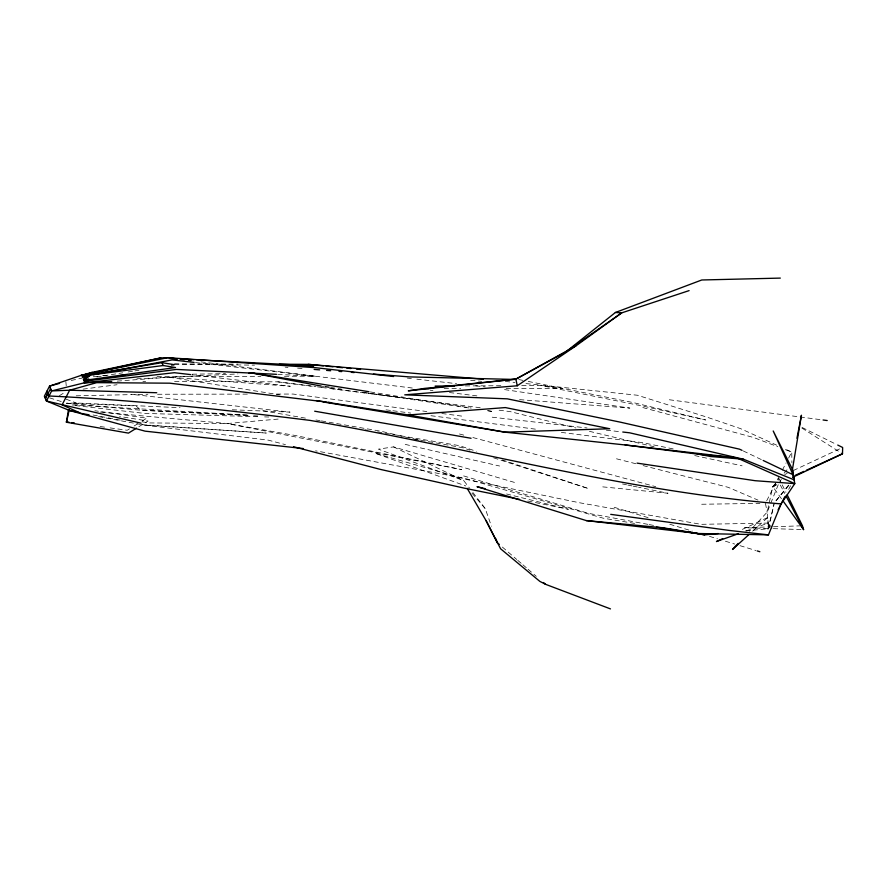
<?xml version="1.0" encoding="UTF-8"?>
<svg xmlns="http://www.w3.org/2000/svg" width="887" height="887" viewBox="0 0 887 887"><rect width="100%" height="100%" fill="white"/><g stroke="black" fill="none" stroke-linecap="round" stroke-linejoin="round"><path stroke-width="0.67" stroke-dasharray="4.43 3.33" d="M775.881 484.69L772.721 486.686L767.255 512.032L749.415 531.258M745.424 530.936L768.541 528.707L774.018 504.149L767.931 529.273L768.541 528.707L767.177 512.198L770.271 504.503M770.792 503.217L778.531 483.98M766.678 500.833L776.679 481.12M777.3 479.889L778.553 477.428L778.941 481.342L778.675 478.747M770.337 525.171L768.541 528.719L767.754 517.509L741.465 529.816M782.323 470.188L786.082 462.936M788.598 458.102L791.736 452.06L784.241 448.634M788.676 489.358L790.572 485.721M779.828 481.541L781.347 479.335M776.036 500.7L789.031 484.513M776.07 500.745L789.308 484.934M781.458 498.738L772.765 486.608L777.079 481.541M784.119 473.181L788.41 468.159M752.653 531.202L767.754 517.509M772.765 486.608L775.914 484.624M129.502 428.842L127.207 430.262L106.895 427.467M134.114 425.993L137.563 423.864M142.175 421.015L146.776 418.165L94.887 410.736M138.827 426.714L148.04 421.026L119.623 416.447M59.374 395.691L64.629 392.509M772.721 486.686L777.711 484.335M784.718 474.545L787.179 473.392M793.344 470.52L842.65 447.48M746.2 530.936L768.209 523.086L700.974 524.328L578.878 502.641L465.985 479.357L374.813 453.135L465.786 485.965M71.259 380.456L82.07 378.084M96.883 376.897L102.315 376.044M103.668 375.822L122.672 372.817M128.105 371.963L133.527 371.099M134.891 370.888L138.96 370.245M514.438 482.406L393.551 446.893L378.361 449.144L463.779 480.654L469.556 488.183M83.045 389.138L117.051 384.736M142.075 421.757L148.872 422.922L227.294 423.542L278.363 419.063M117.217 381.122L169.151 377.208L290.282 386.244L192.113 374.78M136.897 378.804L237.916 373.926M772.1 526.8L744.492 527.732L771.978 528.608M773.475 526.756L801.072 525.814M76.215 395.824L147.874 394.26M248.138 415.504L140.8 410.226L66.636 403.23L76.437 403.008L180.039 407.687M102.537 375.7L108.059 375.6M192.346 374.203L225.509 373.649M701.695 504.248L759.882 503.384M465.365 385.923L501.1 385.723M521.711 385.612L540.948 385.512L562.613 388.595L503.384 388.584M93.368 376.72L100.298 376.698M157.054 376.565L260.889 376.31M284.428 376.254L314.885 376.177L412.366 388.029M157.542 394.249L247.395 394.116M276.422 394.072L293.009 394.05L426.835 411.535M444.154 388.584L460.675 388.584M174.495 363.914L237.927 364.113M142.896 381.399L145.656 381.41M174.584 381.51L277.908 381.853L316.027 386.699M174.495 364.169L254.48 365.156M257.707 416.69L144.692 413.409L72.047 405.193M264.603 416.89L268.739 417.012M773.342 528.652L803.578 529.617M66.636 403.23L136.044 405.913L140.8 410.226L248.704 415.271M232.294 409.783L290.049 412.111L131.276 394.283M277.831 374.392L314.885 376.177L198.023 361.486M253.638 415.77L257.773 415.97M72.058 404.96L248.149 415.116M141.809 424.685L266.244 433.056L147.408 425.25L141.964 424.23M519.571 399.649L629.837 408.087L501.632 389.171M285.182 367.151L287.942 367.373M297.6 368.127L303.11 368.56M100.32 412.067L227.294 423.542L295.515 435.539L461.728 469.622L227.294 423.542M470.653 380.29L481.663 381.366M602.761 486.874L668.033 493.25L638.573 487.24M505.313 381.443L514.948 382.452M525.958 383.594L637.454 395.247L706.662 417.056L740.523 428.609L776.746 445.196M407.277 378.073L411.38 378.538M416.846 379.159L456.517 383.65M475.676 385.812L485.244 386.898M195.484 362.561L314.885 376.177M492.23 417.2L587.05 427.966M606.287 430.151L621.41 431.869M144.514 425.183L268.096 440.107L285.47 444.642M430.206 390.202L432.956 390.535M449.432 392.542L476.896 395.879M535.393 429.153L428.576 415.415M561.371 432.412L642 442.546L674.22 449.121M317.391 386.865L324.198 387.73M331.006 388.595L360.965 392.398M362.317 392.575L369.125 393.44M370.489 393.617L400.447 397.42M277.908 381.853L312.257 386.255M321.881 387.486L482.705 408.053M499.137 410.193L510.125 411.601L575.985 427.989M441.859 413.497L463.701 416.358M386.056 409.849L391.544 410.57M392.919 410.748L410.748 413.076M669.352 399.76L821.717 419.817M100.131 426.525L105.542 427.279M320.939 386.022L323.666 386.433M330.496 387.442L341.417 389.06M364.646 392.497L469.811 408.087M370.356 391.932L471.219 408.053M169.151 377.208L279.571 394.793M634.593 523.419L603.171 518.185L463.724 478.082L315.561 450.818M365.256 429.84L367.983 430.295M377.54 431.902L459.422 445.662L476.363 451.306M262.807 410.736L307.778 418.542M315.96 419.961L320.041 420.671M321.404 420.904L381.377 431.315L413.42 438.932M413.109 438.899L462.027 447.569L469.933 450.13M647.832 524.339L588.314 513.329L462.293 475.51M649.184 524.594L654.595 525.592M98.546 416.602L140.456 424.429M93.013 414.994L122.927 420.638M518.817 379.536L522.853 380.346M528.231 381.432L633.218 402.587L705.664 419.972L644.106 406.357L540.948 385.512M527.732 501.011L568.39 509.26L506.566 493.981M622.508 483.969L626.521 484.79M627.863 485.056L631.877 485.876M633.218 486.154L637.232 486.974M654.096 446.76L589.434 431.326M694.709 455.563L742.086 465.83M405.204 444.387L499.603 466.03M414.75 439.253L418.753 440.207M616.509 458.801L636.445 463.89M643.097 465.586L728.172 487.318L757.975 500.102M459.477 433.987L466.163 435.761M472.86 437.535L655.748 486.675M642.809 407.554L753.728 437.535L777.799 446.738M614.159 507.275L648.585 517.786M669.785 524.25L692.303 531.113M709.522 536.369L717.461 538.797M725.411 541.214L734.68 544.053M739.98 545.66L755.879 550.517M49.594 397.864L64.019 402.41M493.649 457.825L588.502 488.604L502.441 459.976M66.081 399.183L76.437 403.008M785.394 449.642L791.736 452.06L791.914 462.748M743.295 450.962L761.944 459.865M393.551 446.893L463.779 480.654M802.114 427.49L836.508 444.454M801.848 428.011L842.506 453.778M502.375 547.068L516.755 559.486M517.786 560.373L521.9 563.921M522.92 564.797L527.033 568.345M528.064 569.232L536.28 576.328M471.973 493.172L485.244 508.617L491.465 526.257M472.86 492.485L485.244 508.617M780.327 485.056L784.729 493.482M779.163 478.67L781.613 483.626M782.234 484.867L785.904 492.307M765.426 503.295L767.177 512.198M65.86 381.643L66.226 385.756M491.664 411.324L486.198 410.515L491.664 411.324"/><path stroke-width="1.33" d="M792.656 477.284L842.506 453.778L842.65 447.48L837.738 445.063M778.11 509.803L781.103 503.894L794.774 483.626L792.446 469.423L801.438 415.227L796.936 438.278M136.52 428.144L128.46 433.122L66.458 422.245L68.465 409.716M66.458 422.245L69.275 409.661M622.774 432.024L629.648 432.812L743.472 459.222L793.721 479.667L794.231 478.038M47.61 392.686L45.492 398.463L50.504 388.683M485.067 488.67L477.006 486.675L586.285 520.591L698.002 533.508L768.464 534.861L781.103 503.894L784.884 496.631M393.595 376.531L315.617 367.706L167.776 357.683L160.669 357.938L92.181 372.34L80.894 375.467L49.528 386.122L44.35 396.223L46.468 401.024L69.896 410.626L145.091 431.16L303.321 448.556M738.15 543.398L732.518 549.463L748.628 534.861M83.91 380.423L90.707 375.001L163.164 365.522L175.504 367.517L83.91 380.423L83.311 379.048L90.541 374.613L161.911 362.661L174.251 364.657L171.535 365.089M780.327 278.097L701.772 279.982L615.401 312.49L565.607 352.084L515.912 379.115L408.297 390.834L423.487 388.584L515.912 379.115L575.874 345.919L621.732 312.856L689.11 290.614M567.857 350.52L621.732 312.856L615.401 312.49M742.053 450.363L739.558 449.177L620.224 422.134L507.32 398.84L404.749 394.837L517.221 385.79L575.874 345.919M88.467 381.144L84.32 381.343L88.733 378.893M722.694 538.609L716.441 541.547L738.439 533.697M795.218 475.332L803.932 471.363M806.416 470.221L842.506 453.778M85.917 374.558L92.181 372.34M59.573 383.361L49.528 386.122L51.646 390.934L46.468 401.024L141.111 423.188M190.749 374.613L174.384 372.706L84.154 382.862L51.646 390.934L69.629 390.213L156.755 392.73M160.669 357.938L80.894 375.467L167.776 357.683L177.4 358.891M85.063 376.742L82.303 376.742L90.463 375.212M93.19 374.702L99.998 373.427M102.726 372.917L172.156 359.9L194.109 362.406M84.32 381.343L176.347 369.424L276.467 374.325M656.447 527.066L704.644 534.861L718.237 533.553M82.303 376.742L88.933 376.243M316.204 400.558L408.308 414.983L505.379 407.577L609.724 428.743L504.991 432.169L323.267 401.977M111.751 381.532L84.154 382.862M248.992 373.394L253.139 373.194L368.992 391.71M120.499 375.401L124.635 375.323M248.992 373.261L253.139 373.194L320.939 386.022M435.129 386.078L454.377 385.978M423.487 388.584L428.998 388.584M279.294 364.247L308.255 364.346L483.282 379.215M295.848 365.677L313.776 365.899L196.537 359.8M516.079 379.47L409.317 376.897L373.449 374.081M170.326 358.448L177.223 358.803M184.119 359.157L193.776 359.656M314.142 369.424L319.664 369.868M326.56 370.4L330.696 370.733M338.967 371.376L341.728 371.598M351.385 372.352L354.146 372.573M743.472 459.222L710.465 456.517L697.038 453.778M781.103 503.894C621.743 490.877 467.116 447.248 309.885 420.371C223.158 409.606 136.354 400.148 49.062 395.99L46.933 391.156M637.032 463.125L755.103 480.699L794.774 483.626L736.831 457.869L700.386 454.466L625.124 444.952L504.991 432.169L408.308 414.983M586.285 520.591L662.755 527.743L698.002 533.508M308.255 364.346L323.4 365.832M326.15 366.098L333.024 366.774M337.16 367.185L342.659 367.717M346.795 368.127L350.919 368.537M356.43 369.07L360.554 369.48M768.464 534.861L729.546 530.47L610.722 514.36M625.124 444.952L736.831 457.869M180.15 359.235L184.274 359.756M188.399 360.277L191.148 360.621M325.717 401.955L169.727 383.184L96.716 382.663L69.629 390.213L62.09 404.893L80.972 413.331L89.088 414.839M328.456 402.321L331.195 402.676M823.081 419.994L827.205 420.538M66.292 421.857L68.998 422.223M71.703 422.6L74.408 422.977M325.03 386.632L329.132 387.242M314.663 411.202L471.064 438.267M688.412 531.856L704.644 534.861M69.896 410.626L78.056 412.167M519.605 499.37L464.045 488.094L380.368 469.4L293.497 446.726M757.199 550.916L759.849 551.725M467.139 488.282L486.12 520.736L500.601 548.787L539.828 581.373L545.527 584.3L610.478 608.903M763.186 460.464L793.033 474.722L793.721 479.667M486.12 520.736L497.23 542.644L499.292 544.418M543.476 582.526L545.527 584.3M783.033 500.944L803.578 529.617L802.458 525.769L787.135 494.78M785.982 495.888L803.578 529.617M792.446 469.423L773.209 430.971L793.033 474.722L792.501 469.312M50.903 389.57L51.28 390.358M44.716 396.788L45.093 397.576M161.911 362.661L163.164 365.522M49.772 386.932L50.115 387.796M45.88 399.35L46.224 400.214M495.9 538.864L497.23 542.644M515.912 379.115L517.221 385.79"/></g></svg>
